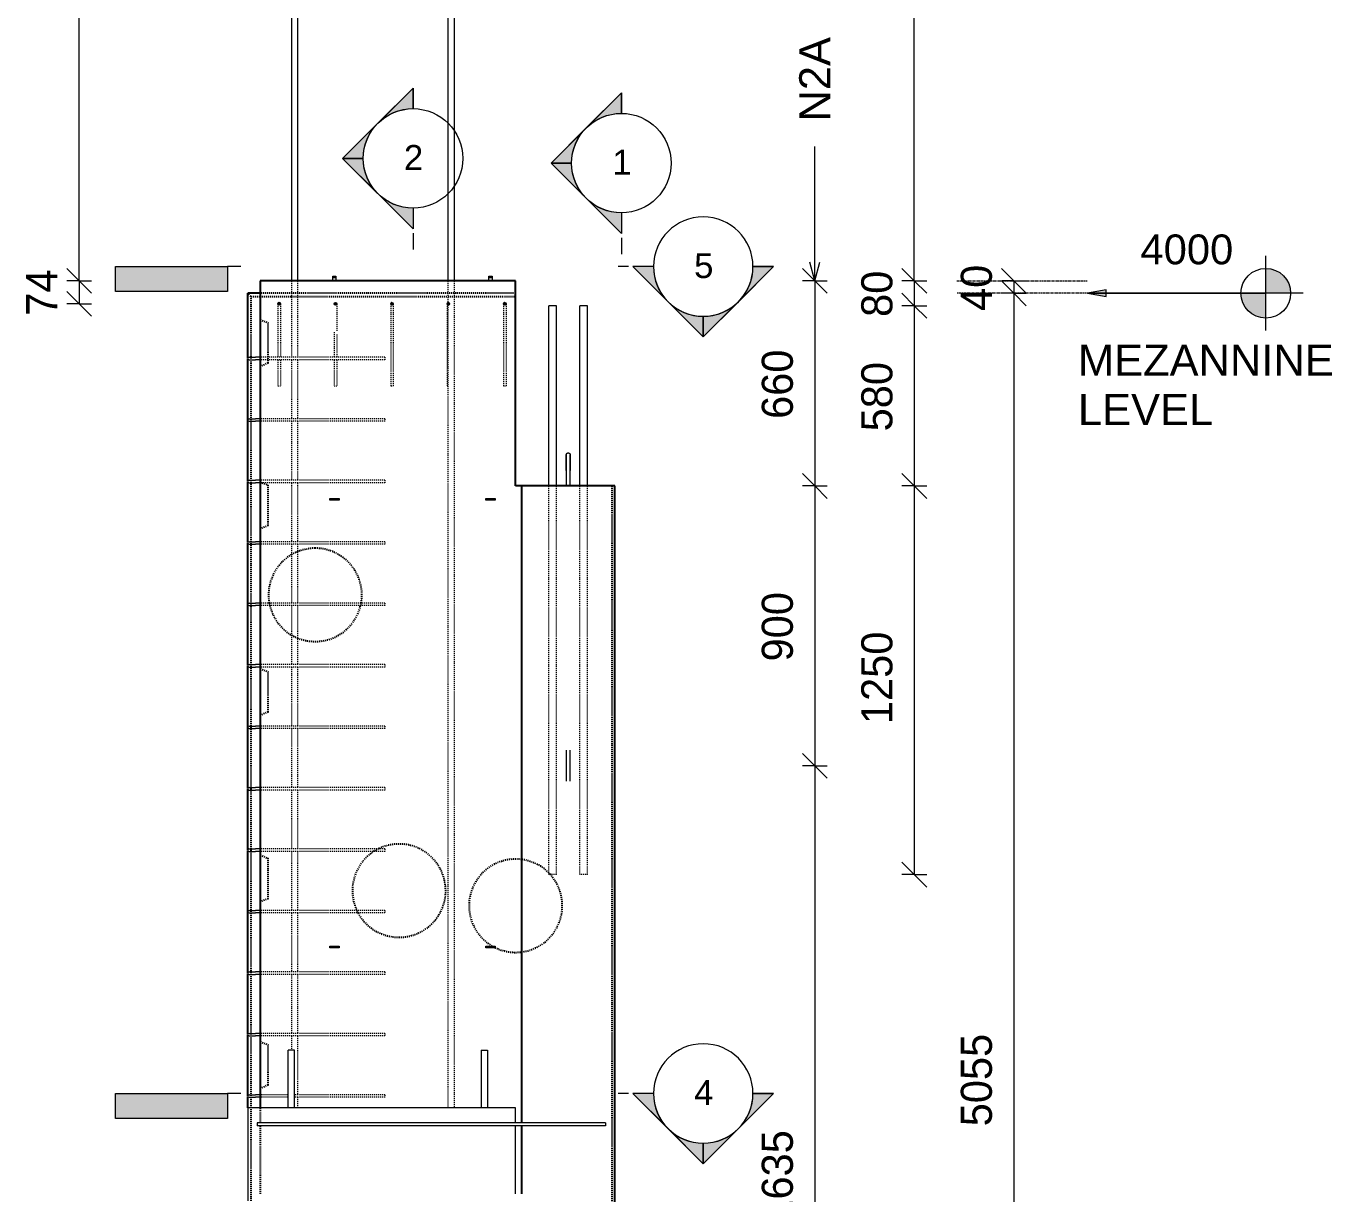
# Model space of a CAD drawing. Header units: millimetres. Extents: x -17195 to -5258, y -2447 to 8056.
# Drawn here: x -13607 to -9408, y 763 to 4519 of the extents above; entities that cross this region are included whole.
import ezdxf

# ---------------------------------------------------------------- set-up
doc = ezdxf.new("R2010")
doc.units = ezdxf.units.MM
doc.linetypes.add('Dash', pattern=[6.36, 3.18, -3.18])
doc.linetypes.add('Overhead', pattern=[3.97, 2.38, -1.59])
for name, color, linetype, lineweight in [('A-ANNO-DIMS', 211, 'Continuous', 9), ('A-ANNO-DIMS-40', 211, 'Continuous', 9), ('A-DETL-MBND', 5, 'Continuous', 18), ('A-FLOR-OVHD', 1, 'Overhead', 18), ('A-GENM', 13, 'Continuous', 18), ('A-WALL', 113, 'Continuous', 25), ('A-WALL-HDLN', 110, 'Dash', 25), ('G-ANNO-DIMS', 111, 'Continuous', 9), ('G-ANNO-SYMB', 111, 'Continuous', 9), ('G-ANNO-TEXT', 231, 'Continuous', 9), ('S-BEAM', 12, 'Continuous', 18), ('S-RBAR', 171, 'Continuous', 18)]:
    doc.layers.add(name, color=color, linetype=linetype, lineweight=lineweight)
doc.styles.add('Arial', font='arial.ttf', dxfattribs={"height": 80})
doc.styles.add('Arial_1', font='arial.ttf', dxfattribs={"height": 100})
doc.styles.add('Arial_2', font='arial.ttf', dxfattribs={"height": 96})
doc.styles.add('Nirmala UI Semilight', font='NirmalaS.ttf', dxfattribs={"height": 100})
doc.dimstyles.new('Arrow_Filled_-_2_5_NI_UI', dxfattribs={"dimscale": 304.8, "dimtxt": 104.736395, "dimasz": 0.262467, "dimexe": 0.131234, "dimexo": 0.0625, "dimgap": 0.131234, "dimtad": 1, "dimdec": 4, "dimzin": 0, "dimdsep": 46, "dimtxsty": 'Nirmala UI Semilight', "dimblk1": 'OBLIQUE', "dimblk2": 'OBLIQUE', "dimsah": 1, "dimcen": 0.09, "dimazin": 0, "dimtfac": 1, "dimtdec": 4, "dimtix": 1, "dimtmove": 0, "dimatfit": 3, "dimfxl": 0.131234, "dimfxlon": 1, "dimtvp": 1, "dimtolj": 1, "dimtzin": 0, "dimarcsym": 2})

# ---------------------------------------------------------------- blocks, each defined once
blk = doc.blocks.new('RR spread anchor face based - RR-SA-3_0-200-1726827-Elevation Front')
at = {"layer": 'A-GENM'}
for p, q in [((-12620.8, 3710), (-12620.8, 3715)), ((-12620.8, 3715), (-12610.8, 3715)), ((-12620.8, 3700), (-12620.8, 3710)), ((-12610.8, 3710), (-12620.8, 3710)), ((-12610.8, 3715), (-12610.8, 3710)), ((-12610.8, 3710), (-12610.8, 3700))]:
    blk.add_line(p, q, dxfattribs=at)
blk = doc.blocks.new('RR spread anchor face based - RR-SA-0_7-110-1726815-Elevation Front')
at = {"layer": 'A-GENM'}
for p, q in [((-12630.8, 2999.5), (-12628.3, 2999.5)), ((-12630.8, 2994.5), (-12630.8, 2999.5)), ((-12628.3, 2994.5), (-12630.8, 2994.5)), ((-12628.3, 2999.5), (-12603.3, 2999.5)), ((-12628.3, 2999.5), (-12628.3, 2994.5)), ((-12603.3, 2994.5), (-12628.3, 2994.5)), ((-12603.3, 2999.5), (-12600.8, 2999.5)), ((-12603.3, 2999.5), (-12603.3, 2994.5)), ((-12600.8, 2994.5), (-12603.3, 2994.5)), ((-12600.8, 2999.5), (-12600.8, 2994.5))]:
    blk.add_line(p, q, dxfattribs=at)
blk = doc.blocks.new('RR spread anchor face based - RR-SA-0_7-110-2888042-Elevation Front')
at = {"layer": 'A-GENM'}
for p, q in [((-12630.8, -862.5), (-12628.3, -862.5)), ((-12630.8, -867.5), (-12630.8, -862.5)), ((-12628.3, -867.5), (-12630.8, -867.5)), ((-12628.3, -862.5), (-12603.3, -862.5)), ((-12628.3, -862.5), (-12628.3, -867.5)), ((-12603.3, -867.5), (-12628.3, -867.5)), ((-12603.3, -862.5), (-12600.8, -862.5)), ((-12603.3, -862.5), (-12603.3, -867.5)), ((-12600.8, -867.5), (-12603.3, -867.5)), ((-12600.8, -862.5), (-12600.8, -867.5))]:
    blk.add_line(p, q, dxfattribs=at)
blk = doc.blocks.new('12_7Ø_ Lifting Insert_COLUMN - 12_9Ø Lifting insert-1653057-Elevation Front')
at = {"layer": 'A-GENM', "flags": 128}
for points in [[(-11870.2, 2190), (-11870.2, 2190), (-11870.2, 2189.8), (-11870.2, 2189.6), (-11870.2, 2189.4), (-11870.2, 2189), (-11870.2, 2188.6), (-11870.2, 2188.1), (-11870.2, 2187.5), (-11870.2, 2186.8), (-11870.2, 2186.1), (-11870.2, 2185.2), (-11870.2, 2184.3), (-11870.2, 2183.4), (-11870.2, 2182.4), (-11870.2, 2181.3), (-11870.2, 2180.1), (-11870.2, 2178.9), (-11870.2, 2177.6), (-11870.2, 2176.2), (-11870.2, 2174.8), (-11870.2, 2173.4), (-11870.2, 2171.9), (-11870.2, 2170.3), (-11870.2, 2168.7), (-11870.2, 2167), (-11870.2, 2165.3), (-11870.2, 2163.6), (-11870.2, 2161.8), (-11870.2, 2160), (-11870.2, 2158.1), (-11870.2, 2156.2), (-11870.2, 2154.3), (-11870.2, 2152.4), (-11870.2, 2150.5), (-11870.2, 2148.5), (-11870.2, 2146.5), (-11870.2, 2144.5), (-11870.2, 2142.5), (-11870.2, 2140.5), (-11870.2, 2138.5), (-11870.2, 2136.5), (-11870.2, 2134.6), (-11870.2, 2132.6), (-11870.2, 2130.6), (-11870.2, 2128.6), (-11870.2, 2126.7), (-11870.2, 2124.8), (-11870.2, 2122.9), (-11870.2, 2121), (-11870.2, 2119.2), (-11870.2, 2117.4), (-11870.2, 2115.6), (-11870.2, 2113.9), (-11870.2, 2112.2), (-11870.2, 2110.6), (-11870.2, 2109), (-11870.2, 2107.4), (-11870.2, 2105.9), (-11870.2, 2104.5), (-11870.2, 2103.1), (-11870.2, 2101.8), (-11870.2, 2100.5), (-11870.2, 2099.4), (-11870.2, 2098.2), (-11870.2, 2097.2), (-11870.2, 2096.2), (-11870.2, 2095.2), (-11870.2, 2094.4), (-11870.2, 2093.6), (-11870.2, 2092.9), (-11870.2, 2092.3), (-11870.2, 2091.7), (-11870.2, 2091.2), (-11870.2, 2090.8), (-11870.2, 2090.5), (-11870.2, 2090.3), (-11870.2, 2090.1), (-11870.2, 2090), (-11870.2, 2090)], [(-11857.5, 2090), (-11857.5, 2090), (-11857.5, 2090.2), (-11857.5, 2090.4), (-11857.5, 2090.6), (-11857.5, 2091), (-11857.5, 2091.4), (-11857.5, 2091.9), (-11857.5, 2092.5), (-11857.5, 2093.2), (-11857.5, 2093.9), (-11857.5, 2094.8), (-11857.5, 2095.7), (-11857.5, 2096.6), (-11857.5, 2097.6), (-11857.5, 2098.7), (-11857.5, 2099.9), (-11857.5, 2101.1), (-11857.5, 2102.4), (-11857.5, 2103.8), (-11857.5, 2105.2), (-11857.5, 2106.6), (-11857.5, 2108.1), (-11857.5, 2109.7), (-11857.5, 2111.3), (-11857.5, 2113), (-11857.5, 2114.7), (-11857.5, 2116.4), (-11857.5, 2118.2), (-11857.5, 2120), (-11857.5, 2121.9), (-11857.5, 2123.8), (-11857.5, 2125.7), (-11857.5, 2127.6), (-11857.5, 2129.5), (-11857.5, 2131.5), (-11857.5, 2133.5), (-11857.5, 2135.5), (-11857.5, 2137.5), (-11857.5, 2139.5), (-11857.5, 2141.5), (-11857.5, 2143.5), (-11857.5, 2145.4), (-11857.5, 2147.4), (-11857.5, 2149.4), (-11857.5, 2151.4), (-11857.5, 2153.3), (-11857.5, 2155.2), (-11857.5, 2157.1), (-11857.5, 2159), (-11857.5, 2160.8), (-11857.5, 2162.6), (-11857.5, 2164.4), (-11857.5, 2166.1), (-11857.5, 2167.8), (-11857.5, 2169.4), (-11857.5, 2171), (-11857.5, 2172.6), (-11857.5, 2174.1), (-11857.5, 2175.5), (-11857.5, 2176.9), (-11857.5, 2178.2), (-11857.5, 2179.5), (-11857.5, 2180.6), (-11857.5, 2181.8), (-11857.5, 2182.8), (-11857.5, 2183.8), (-11857.5, 2184.8), (-11857.5, 2185.6), (-11857.5, 2186.4), (-11857.5, 2187.1), (-11857.5, 2187.7), (-11857.5, 2188.3), (-11857.5, 2188.8), (-11857.5, 2189.2), (-11857.5, 2189.5), (-11857.5, 2189.7), (-11857.5, 2189.9), (-11857.5, 2190), (-11857.5, 2190)]]:
    blk.add_lwpolyline(points, dxfattribs=at)
blk = doc.blocks.new('12_7Ø_ Lifting Insert_COLUMN - 12_9Ø Lifting insert-V1-Elevation Front')
at = {"layer": 'A-GENM'}
for p, q in [((-11870.2, 3090), (-11870.2, 3040)), ((-11857.5, 3040), (-11857.5, 3090))]:
    blk.add_line(p, q, dxfattribs=at)
at = {"layer": 'A-GENM', "flags": 128}
for points in [[(-11870.2, 3140), (-11870.1, 3140.3), (-11870.1, 3140.5), (-11870.1, 3140.8), (-11870.1, 3141), (-11870, 3141.3), (-11870, 3141.5), (-11869.9, 3141.8), (-11869.8, 3142), (-11869.7, 3142.2), (-11869.7, 3142.5), (-11869.5, 3142.7), (-11869.4, 3142.9), (-11869.3, 3143.2), (-11869.2, 3143.4), (-11869, 3143.6), (-11868.9, 3143.8), (-11868.7, 3144), (-11868.6, 3144.2), (-11868.4, 3144.4), (-11868.2, 3144.6), (-11868, 3144.7), (-11867.8, 3144.9), (-11867.7, 3145.1), (-11867.4, 3145.2), (-11867.2, 3145.3), (-11867, 3145.5), (-11866.8, 3145.6), (-11866.6, 3145.7), (-11866.3, 3145.8), (-11866.1, 3145.9), (-11865.9, 3146), (-11865.6, 3146.1), (-11865.4, 3146.2), (-11865.1, 3146.2), (-11864.9, 3146.3), (-11864.6, 3146.3), (-11864.4, 3146.3), (-11864.1, 3146.3), (-11863.9, 3146.3), (-11863.6, 3146.3), (-11863.4, 3146.3), (-11863.1, 3146.3), (-11862.9, 3146.3), (-11862.6, 3146.2), (-11862.4, 3146.2), (-11862.1, 3146.1), (-11861.9, 3146), (-11861.6, 3146), (-11861.4, 3145.9), (-11861.2, 3145.8), (-11860.9, 3145.7), (-11860.7, 3145.5), (-11860.5, 3145.4), (-11860.3, 3145.3), (-11860.1, 3145.1), (-11859.9, 3145), (-11859.7, 3144.8), (-11859.5, 3144.6), (-11859.3, 3144.5), (-11859.1, 3144.3), (-11859, 3144.1), (-11858.8, 3143.9), (-11858.6, 3143.7), (-11858.5, 3143.5), (-11858.4, 3143.3), (-11858.2, 3143.1), (-11858.1, 3142.8), (-11858, 3142.6), (-11857.9, 3142.4), (-11857.8, 3142.1), (-11857.7, 3141.9), (-11857.7, 3141.6), (-11857.6, 3141.4), (-11857.6, 3141.1), (-11857.5, 3140.9), (-11857.5, 3140.6), (-11857.5, 3140.4), (-11857.5, 3140.1), (-11857.5, 3140)], [(-11870.2, 3090), (-11870.2, 3092), (-11870.2, 3094), (-11870.2, 3096), (-11870.2, 3098), (-11870.2, 3099.9), (-11870.2, 3101.9), (-11870.2, 3103.8), (-11870.2, 3105.7), (-11870.2, 3107.6), (-11870.2, 3109.5), (-11870.2, 3111.3), (-11870.2, 3113.1), (-11870.2, 3114.8), (-11870.2, 3116.6), (-11870.2, 3118.2), (-11870.2, 3119.9), (-11870.2, 3121.4), (-11870.2, 3123), (-11870.2, 3124.4), (-11870.2, 3125.9), (-11870.2, 3127.2), (-11870.2, 3128.5), (-11870.2, 3129.8), (-11870.2, 3131), (-11870.2, 3132.1), (-11870.2, 3133.1), (-11870.2, 3134.1), (-11870.2, 3135), (-11870.2, 3135.8), (-11870.2, 3136.6), (-11870.2, 3137.3), (-11870.2, 3137.9), (-11870.2, 3138.4), (-11870.2, 3138.9), (-11870.2, 3139.3), (-11870.2, 3139.6), (-11870.2, 3139.8), (-11870.2, 3139.9), (-11870.2, 3140), (-11870.2, 3140)], [(-11870.2, 3140), (-11870.2, 3140), (-11870.2, 3139.8), (-11870.2, 3139.6), (-11870.2, 3139.4), (-11870.2, 3139), (-11870.2, 3138.6), (-11870.2, 3138.1), (-11870.2, 3137.5), (-11870.2, 3136.8), (-11870.2, 3136.1), (-11870.2, 3135.2), (-11870.2, 3134.3), (-11870.2, 3133.4), (-11870.2, 3132.4), (-11870.2, 3131.3), (-11870.2, 3130.1), (-11870.2, 3128.9), (-11870.2, 3127.6), (-11870.2, 3126.2), (-11870.2, 3124.8), (-11870.2, 3123.4), (-11870.2, 3121.9), (-11870.2, 3120.3), (-11870.2, 3118.7), (-11870.2, 3117), (-11870.2, 3115.3), (-11870.2, 3113.6), (-11870.2, 3111.8), (-11870.2, 3110), (-11870.2, 3108.1), (-11870.2, 3106.2), (-11870.2, 3104.3), (-11870.2, 3102.4), (-11870.2, 3100.5), (-11870.2, 3098.5), (-11870.2, 3096.5), (-11870.2, 3094.5), (-11870.2, 3092.5), (-11870.2, 3090.5), (-11870.2, 3090)], [(-11857.5, 3090), (-11857.5, 3092), (-11857.5, 3094), (-11857.5, 3096), (-11857.5, 3098), (-11857.5, 3099.9), (-11857.5, 3101.9), (-11857.5, 3103.8), (-11857.5, 3105.7), (-11857.5, 3107.6), (-11857.5, 3109.5), (-11857.5, 3111.3), (-11857.5, 3113.1), (-11857.5, 3114.8), (-11857.5, 3116.6), (-11857.5, 3118.2), (-11857.5, 3119.9), (-11857.5, 3121.4), (-11857.5, 3123), (-11857.5, 3124.4), (-11857.5, 3125.9), (-11857.5, 3127.2), (-11857.5, 3128.5), (-11857.5, 3129.8), (-11857.5, 3131), (-11857.5, 3132.1), (-11857.5, 3133.1), (-11857.5, 3134.1), (-11857.5, 3135), (-11857.5, 3135.8), (-11857.5, 3136.6), (-11857.5, 3137.3), (-11857.5, 3137.9), (-11857.5, 3138.4), (-11857.5, 3138.9), (-11857.5, 3139.3), (-11857.5, 3139.6), (-11857.5, 3139.8), (-11857.5, 3139.9), (-11857.5, 3140), (-11857.5, 3140)], [(-11857.5, 3140), (-11857.5, 3140), (-11857.5, 3139.8), (-11857.5, 3139.6), (-11857.5, 3139.4), (-11857.5, 3139), (-11857.5, 3138.6), (-11857.5, 3138.1), (-11857.5, 3137.5), (-11857.5, 3136.8), (-11857.5, 3136.1), (-11857.5, 3135.2), (-11857.5, 3134.3), (-11857.5, 3133.4), (-11857.5, 3132.4), (-11857.5, 3131.3), (-11857.5, 3130.1), (-11857.5, 3128.9), (-11857.5, 3127.6), (-11857.5, 3126.2), (-11857.5, 3124.8), (-11857.5, 3123.4), (-11857.5, 3121.9), (-11857.5, 3120.3), (-11857.5, 3118.7), (-11857.5, 3117), (-11857.5, 3115.3), (-11857.5, 3113.6), (-11857.5, 3111.8), (-11857.5, 3110), (-11857.5, 3108.1), (-11857.5, 3106.2), (-11857.5, 3104.3), (-11857.5, 3102.4), (-11857.5, 3100.5), (-11857.5, 3098.5), (-11857.5, 3096.5), (-11857.5, 3094.5), (-11857.5, 3092.5), (-11857.5, 3090.5), (-11857.5, 3090)]]:
    blk.add_lwpolyline(points, dxfattribs=at)
blk = doc.blocks.new('DIMBLOCK12-Elevation Front')
at = {"layer": 'A-ANNO-DIMS-40'}
for p, q in [((-11070.9, 3700), (-11110.9, 3740)), ((-11070.9, 3700), (-11110.9, 3700)), ((-11070.9, 3700), (-11070.9, 3040)), ((-11070.9, 3700), (-11030.9, 3660)), ((-11070.9, 3700), (-11030.9, 3700)), ((-11070.9, 3040), (-11110.9, 3080)), ((-11070.9, 3040), (-11110.9, 3040)), ((-11070.9, 3040), (-11030.9, 3000)), ((-11070.9, 3040), (-11030.9, 3040))]:
    blk.add_line(p, q, dxfattribs=at)
at = {"layer": 'A-ANNO-DIMS-40', "color": 0, "insert": (-11241.4, 3255.7), "char_height": 100, "width": 274.219, "attachment_point": 1, "rotation": 90, "line_spacing_factor": 1.142579, "style": 'Nirmala UI Semilight'}
blk.add_mtext('660', dxfattribs=at)
blk = doc.blocks.new('_Oblique')
at = {"color": 0, "linetype": 'ByBlock', "lineweight": -2}
blk.add_line((-0.5, -0.5), (0.5, 0.5), dxfattribs=at)
blk = doc.blocks.new('DIMBLOCK13-Elevation Front')
at = {"layer": 'A-ANNO-DIMS-40'}
for p, q in [((-11070.9, 3040), (-11110.9, 3080)), ((-11070.9, 3040), (-11110.9, 3040)), ((-11070.9, 3040), (-11070.9, 2140)), ((-11070.9, 3040), (-11030.9, 3000)), ((-11070.9, 3040), (-11030.9, 3040)), ((-11070.9, 2140), (-11110.9, 2180)), ((-11070.9, 2140), (-11110.9, 2140)), ((-11070.9, 2140), (-11030.9, 2100)), ((-11070.9, 2140), (-11030.9, 2140))]:
    blk.add_line(p, q, dxfattribs=at)
at = {"layer": 'A-ANNO-DIMS-40', "color": 0, "insert": (-11241.4, 2475.7), "char_height": 100, "width": 274.219, "attachment_point": 1, "rotation": 90, "line_spacing_factor": 1.142579, "style": 'Nirmala UI Semilight'}
blk.add_mtext('900', dxfattribs=at)
blk = doc.blocks.new('DIMBLOCK14-Elevation Front')
at = {"layer": 'A-ANNO-DIMS-40'}
for p, q in [((-11070.9, 2140), (-11110.9, 2180)), ((-11070.9, 2140), (-11110.9, 2140)), ((-11070.9, 2140), (-11070.9, -495)), ((-11070.9, 2140), (-11030.9, 2100)), ((-11070.9, 2140), (-11030.9, 2140)), ((-11070.9, -495), (-11110.9, -455)), ((-11070.9, -495), (-11110.9, -495)), ((-11070.9, -495), (-11030.9, -535)), ((-11070.9, -495), (-11030.9, -495))]:
    blk.add_line(p, q, dxfattribs=at)
at = {"layer": 'A-ANNO-DIMS-40', "color": 0, "insert": (-11241.4, 670.2), "char_height": 100, "width": 365.625, "attachment_point": 1, "rotation": 90, "line_spacing_factor": 1.142579, "style": 'Nirmala UI Semilight'}
blk.add_mtext('2635', dxfattribs=at)
blk = doc.blocks.new('DIMBLOCK57-Elevation Front')
at = {"layer": 'A-ANNO-DIMS-40'}
for p, q in [((-13436.5, 3700), (-13476.5, 3740)), ((-13436.5, 3700), (-13476.5, 3700)), ((-13436.5, 3700), (-13436.5, 3626)), ((-13436.5, 3700), (-13396.5, 3660)), ((-13436.5, 3700), (-13396.5, 3700)), ((-13436.5, 3626), (-13476.5, 3666)), ((-13436.5, 3626), (-13476.5, 3626)), ((-13436.5, 3626), (-13396.5, 3586)), ((-13436.5, 3626), (-13396.5, 3626))]:
    blk.add_line(p, q, dxfattribs=at)
at = {"layer": 'A-ANNO-DIMS-40', "color": 0, "insert": (-13606.9, 3587.8), "char_height": 100, "width": 180.527, "attachment_point": 1, "rotation": 90, "line_spacing_factor": 1.142579, "style": 'Nirmala UI Semilight'}
blk.add_mtext('74', dxfattribs=at)
blk = doc.blocks.new('DIMBLOCK70-Elevation Front')
at = {"layer": 'A-ANNO-DIMS-40'}
for p, q in [((-10750.9, 3700), (-10790.9, 3740)), ((-10750.9, 3700), (-10790.9, 3700)), ((-10750.9, 3700), (-10750.9, 3620)), ((-10750.9, 3700), (-10710.9, 3660)), ((-10750.9, 3700), (-10710.9, 3700)), ((-10750.9, 3620), (-10790.9, 3660)), ((-10750.9, 3620), (-10790.9, 3620)), ((-10750.9, 3620), (-10710.9, 3580)), ((-10750.9, 3620), (-10710.9, 3620))]:
    blk.add_line(p, q, dxfattribs=at)
at = {"layer": 'A-ANNO-DIMS-40', "color": 0, "insert": (-10921.4, 3583.8), "char_height": 100, "width": 182.813, "attachment_point": 1, "rotation": 90, "line_spacing_factor": 1.142579, "style": 'Nirmala UI Semilight'}
blk.add_mtext('80', dxfattribs=at)
blk = doc.blocks.new('DIMBLOCK71-Elevation Front')
at = {"layer": 'A-ANNO-DIMS-40'}
for p, q in [((-10750.9, 3620), (-10790.9, 3660)), ((-10750.9, 3620), (-10790.9, 3620)), ((-10750.9, 3620), (-10750.9, 3040)), ((-10750.9, 3620), (-10710.9, 3580)), ((-10750.9, 3620), (-10710.9, 3620)), ((-10750.9, 3040), (-10790.9, 3080)), ((-10750.9, 3040), (-10790.9, 3040)), ((-10750.9, 3040), (-10710.9, 3000)), ((-10750.9, 3040), (-10710.9, 3040))]:
    blk.add_line(p, q, dxfattribs=at)
at = {"layer": 'A-ANNO-DIMS-40', "color": 0, "insert": (-10921.4, 3215.7), "char_height": 100, "width": 274.219, "attachment_point": 1, "rotation": 90, "line_spacing_factor": 1.142579, "style": 'Nirmala UI Semilight'}
blk.add_mtext('580', dxfattribs=at)
blk = doc.blocks.new('DIMBLOCK72-Elevation Front')
at = {"layer": 'A-ANNO-DIMS-40'}
for p, q in [((-10750.9, 3040), (-10790.9, 3080)), ((-10750.9, 3040), (-10790.9, 3040)), ((-10750.9, 3040), (-10750.9, 1790)), ((-10750.9, 3040), (-10710.9, 3000)), ((-10750.9, 3040), (-10710.9, 3040)), ((-10750.9, 1790), (-10790.9, 1830)), ((-10750.9, 1790), (-10790.9, 1790)), ((-10750.9, 1790), (-10710.9, 1750)), ((-10750.9, 1790), (-10710.9, 1790))]:
    blk.add_line(p, q, dxfattribs=at)
at = {"layer": 'A-ANNO-DIMS-40', "color": 0, "insert": (-10921.4, 2274.1), "char_height": 100, "width": 338.203, "attachment_point": 1, "rotation": 90, "line_spacing_factor": 1.142579, "style": 'Nirmala UI Semilight'}
blk.add_mtext('1250', dxfattribs=at)
blk = doc.blocks.new('DIMBLOCK73-Elevation Front')
at = {"layer": 'A-ANNO-DIMS-40'}
for p, q in [((-10430.9, 3700), (-10470.9, 3740)), ((-10430.9, 3660), (-10470.9, 3700)), ((-10430.9, 3700), (-10470.9, 3700)), ((-10430.9, 3700), (-10430.9, 3660)), ((-10430.9, 3700), (-10390.9, 3660)), ((-10430.9, 3700), (-10390.9, 3700)), ((-10430.9, 3660), (-10470.9, 3660)), ((-10430.9, 3660), (-10390.9, 3620)), ((-10430.9, 3660), (-10390.9, 3660))]:
    blk.add_line(p, q, dxfattribs=at)
at = {"layer": 'A-ANNO-DIMS-40', "color": 0, "insert": (-10601.4, 3602.9), "char_height": 100, "width": 185.098, "attachment_point": 1, "rotation": 90, "line_spacing_factor": 1.142579, "style": 'Nirmala UI Semilight'}
blk.add_mtext('40', dxfattribs=at)
blk = doc.blocks.new('DIMBLOCK74-Elevation Front')
at = {"layer": 'A-ANNO-DIMS-40'}
for p, q in [((-10430.9, 3660), (-10470.9, 3700)), ((-10430.9, 3660), (-10470.9, 3660)), ((-10430.9, 3660), (-10430.9, -1395)), ((-10430.9, 3660), (-10390.9, 3620)), ((-10430.9, 3660), (-10390.9, 3660)), ((-10430.9, -1395), (-10470.9, -1355)), ((-10430.9, -1395), (-10470.9, -1395)), ((-10430.9, -1395), (-10390.9, -1435)), ((-10430.9, -1395), (-10390.9, -1395))]:
    blk.add_line(p, q, dxfattribs=at)
at = {"layer": 'A-ANNO-DIMS-40', "color": 0, "insert": (-10601.4, 980.2), "char_height": 100, "width": 365.625, "attachment_point": 1, "rotation": 90, "line_spacing_factor": 1.142579, "style": 'Nirmala UI Semilight'}
blk.add_mtext('5055', dxfattribs=at)
blk = doc.blocks.new('Spot Elevations - M_Spot Elevation - Target Filled-10609-Elevation Front')
at = {"layer": 'G-ANNO-DIMS'}
h = blk.add_hatch(color=256, dxfattribs=at)
edge = h.paths.add_edge_path()
edge.add_line((-9620.8, 3660), (-9540.8, 3660))
edge.add_arc((-9620.8, 3660), 80, 0, 90)
edge.add_line((-9620.8, 3740), (-9620.8, 3660))
h = blk.add_hatch(color=256, dxfattribs=at)
edge = h.paths.add_edge_path()
edge.add_line((-9620.8, 3660), (-9700.8, 3660))
edge.add_arc((-9620.8, 3660), 80, 180, 270)
edge.add_line((-9620.8, 3580), (-9620.8, 3660))
for p, q in [((-9620.8, 3540), (-9620.8, 3780)), ((-9500.8, 3660), (-10180.8, 3660))]:
    blk.add_line(p, q, dxfattribs=at)
blk.add_circle((-9620.8, 3660), 80, dxfattribs=at)
blk = doc.blocks.new('Detail View - M_Section Head - Filled SHOP DWG-1002450-Elevation Front')
at = {"layer": 'G-ANNO-SYMB'}
h = blk.add_hatch(color=256, dxfattribs=at)
edge = h.paths.add_edge_path()
edge.add_line((-11655.9, -674.2), (-11589.7, -674.2))
edge.add_arc((-11429.7, -674.2), 160, 180, 225)
edge.add_line((-11542.8, -787.3), (-11655.9, -674.2))
h = blk.add_hatch(color=256, dxfattribs=at)
edge = h.paths.add_edge_path()
edge.add_line((-11203.4, -674.2), (-11316.5, -787.3))
edge.add_arc((-11429.7, -674.2), 160, 315, 360)
edge.add_line((-11269.7, -674.2), (-11203.4, -674.2))
h = blk.add_hatch(color=256, dxfattribs=at)
edge = h.paths.add_edge_path()
edge.add_line((-11429.7, -900.5), (-11542.8, -787.3))
edge.add_arc((-11429.7, -674.2), 160, 225, 270)
edge.add_line((-11429.7, -834.2), (-11429.7, -900.5))
h = blk.add_hatch(color=256, dxfattribs=at)
edge = h.paths.add_edge_path()
edge.add_line((-11429.7, -900.5), (-11429.7, -834.2))
edge.add_arc((-11429.7, -674.2), 160, 270, 315)
edge.add_line((-11316.5, -787.3), (-11429.7, -900.5))
for p, q in [((-11429.7, -900.5), (-11655.9, -674.2)), ((-11589.7, -674.2), (-11655.9, -674.2)), ((-11655.9, -674.2), (-11542.8, -787.3)), ((-11589.7, -674.2), (-11655.9, -674.2)), ((-11429.7, -900.5), (-11203.4, -674.2)), ((-11316.5, -787.3), (-11203.4, -674.2)), ((-11269.7, -674.2), (-11203.4, -674.2)), ((-11203.4, -674.2), (-11269.7, -674.2)), ((-11542.8, -787.3), (-11429.7, -900.5)), ((-11429.7, -900.5), (-11316.5, -787.3)), ((-11429.7, -834.2), (-11429.7, -900.5)), ((-11429.7, -900.5), (-11429.7, -834.2))]:
    blk.add_line(p, q, dxfattribs=at)
for start, end in [(360, 180), (180, 360), (180, 225), (315, 0), (225, 270), (270, 315)]:
    blk.add_arc((-11429.7, -674.2), 160, start, end, dxfattribs=at)
blk = doc.blocks.new('Detail View - M_Section Tail - Filled Horizontal-14034-Elevation Front')
at = {"layer": 'G-ANNO-SYMB'}
blk.add_hatch(color=256, dxfattribs=at).paths.add_polyline_path([(-12959.8, -754.2), (-12959.8, -674.2), (-13319.8, -674.2), (-13319.8, -754.2)])
for p, q in [((-13319.8, -754.2), (-13319.8, -674.2)), ((-13319.8, -674.2), (-12959.8, -674.2)), ((-12959.8, -674.2), (-12959.8, -754.2)), ((-12959.8, -754.2), (-13319.8, -754.2))]:
    blk.add_line(p, q, dxfattribs=at)

msp = doc.modelspace()

# ---------------------------------------------------------------- hatches: boundary and pattern name
at = {"layer": 'G-ANNO-DIMS'}
msp.add_hatch(color=256, dxfattribs=at).paths.add_polyline_path([(-10193.80383, 3660), (-10133.80383, 3649.42038), (-10133.80383, 3670.57962)])
at = {"layer": 'S-RBAR'}
h = msp.add_hatch(color=256, dxfattribs=at)
edge = h.paths.add_edge_path()
edge.add_arc((-12793.38044, 3626), 4, 0, 360)
for points in [[(-12793.38044, 3622), (-12789.38044, 3626), (-12793.38044, 3630), (-12797.38044, 3626)], [(-12611.98629, 3622), (-12607.98629, 3626), (-12611.98629, 3630), (-12615.98629, 3626)], [(-12430.59213, 3622), (-12426.59213, 3626), (-12430.59213, 3630), (-12434.59213, 3626)], [(-12249.19798, 3622), (-12245.19798, 3626), (-12249.19798, 3630), (-12253.19798, 3626)], [(-12067.80383, 3622), (-12063.80383, 3626), (-12067.80383, 3630), (-12071.80383, 3626)]]:
    msp.add_hatch(color=256, dxfattribs=at).paths.add_polyline_path(points)
h = msp.add_hatch(color=256, dxfattribs=at)
edge = h.paths.add_edge_path()
edge.add_arc((-12611.98629, 3626), 4, 0, 360)
h = msp.add_hatch(color=256, dxfattribs=at)
edge = h.paths.add_edge_path()
edge.add_arc((-12430.59213, 3626), 4, 0, 360)
h = msp.add_hatch(color=256, dxfattribs=at)
edge = h.paths.add_edge_path()
edge.add_arc((-12249.19798, 3626), 4, 0, 360)
h = msp.add_hatch(color=256, dxfattribs=at)
edge = h.paths.add_edge_path()
edge.add_arc((-12067.80383, 3626), 4, 0, 360)

# ---------------------------------------------------------------- linework, layer by layer
at = {"layer": 'A-DETL-MBND'}
for p, q in [((-10750.89232, 3700), (-10750.89232, 5240)), ((-13436.46081, 3700), (-13436.46081, 4923.79879))]:
    msp.add_line(p, q, dxfattribs=at)
at = {"layer": 'A-FLOR-OVHD'}
for p, q in [((-10613.80383, 3700), (-10193.80383, 3700)), ((-10193.80383, 3660), (-10613.80383, 3660))]:
    msp.add_line(p, q, dxfattribs=at)
at = {"layer": 'A-WALL'}
for p, q in [((-12033.80383, 3700), (-12853.80383, 3700)), ((-12853.80383, 3700), (-12853.80383, 1040)), ((-12033.80383, 3040), (-12033.80383, 3700)), ((-12893.80383, 3450.8735), (-12893.80383, 3660)), ((-12853.80383, 3660), (-12893.80383, 3660)), ((-12893.80383, 3253.16517), (-12893.80383, 3449.1265)), ((-12893.80383, 3055.45684), (-12893.80383, 3251.41816)), ((-12893.80383, 2857.7485), (-12893.80383, 3053.70983)), ((-11713.80383, 3040), (-12033.80383, 3040)), ((-12013.80383, 3040), (-12013.80383, 991.53379)), ((-11713.80383, -1395), (-11713.80383, 3040)), ((-12893.80383, 2660.04017), (-12893.80383, 2856.0015)), ((-12893.80383, 2462.33184), (-12893.80383, 2658.29316)), ((-12893.80383, 2264.6235), (-12893.80383, 2460.58483)), ((-12893.80383, 2066.91517), (-12893.80383, 2262.8765)), ((-12893.80383, 1869.20684), (-12893.80383, 2065.16816)), ((-12893.80383, 1671.4985), (-12893.80383, 1867.45983)), ((-12893.80383, 1473.79017), (-12893.80383, 1669.7515)), ((-12893.80383, 1276.08184), (-12893.80383, 1472.04316)), ((-12893.80383, 1078.3735), (-12893.80383, 1274.33483)), ((-12893.80383, 1040), (-12893.80383, 1076.6265)), ((-12013.80383, 981.53379), (-12013.80383, 762.79376))]:
    msp.add_line(p, q, dxfattribs=at)
at = {"layer": 'A-WALL-HDLN'}
for p, q in [((-12883.80125, 3650), (-12893.77404, 3659.97279)), ((-12033.80383, 3660), (-12853.80383, 3660)), ((-12883.80125, 1040.04961), (-12883.80125, 3650)), ((-12883.80125, 3650), (-12853.85344, 3650)), ((-12853.75422, 3650), (-12753.85344, 3650)), ((-12753.75422, 3650), (-12733.85344, 3650)), ((-12733.75422, 3650), (-12250.41594, 3650)), ((-12250.31672, 3650), (-12230.41594, 3650)), ((-12230.31672, 3650), (-12033.80383, 3650)), ((-12853.75422, 3574.98016), (-12828.80383, 3565)), ((-12828.80383, 3435), (-12828.80383, 3565)), ((-12893.80383, 3449.88664), (-12893.80383, 3450.11336)), ((-12828.80383, 3435), (-12853.75422, 3425.01984)), ((-12893.80383, 3252.17831), (-12893.80383, 3252.40503)), ((-12893.80383, 3054.46997), (-12893.80383, 3054.69669)), ((-12853.75422, 3052.48016), (-12828.80383, 3042.5)), ((-12828.80383, 2912.5), (-12828.80383, 3042.5)), ((-11723.76681, 3040), (-11723.76681, -214.95039)), ((-12828.80383, 2912.5), (-12853.75422, 2902.51984)), ((-12893.80383, 2856.76164), (-12893.80383, 2856.98836)), ((-12893.80383, 2659.05331), (-12893.80383, 2659.28003)), ((-12893.80383, 2461.34497), (-12893.80383, 2461.57169)), ((-12853.75422, 2452.48016), (-12828.80383, 2442.5)), ((-12828.80383, 2312.5), (-12828.80383, 2442.5)), ((-12828.80383, 2312.5), (-12853.75422, 2302.51984)), ((-12893.80383, 2263.63664), (-12893.80383, 2263.86336)), ((-12893.80383, 2065.92831), (-12893.80383, 2066.15503)), ((-12893.80383, 1868.21997), (-12893.80383, 1868.44669)), ((-12853.75422, 1852.48016), (-12828.80383, 1842.5)), ((-12828.80383, 1712.5), (-12828.80383, 1842.5)), ((-12828.80383, 1712.5), (-12853.75422, 1702.51984)), ((-12893.80383, 1670.51164), (-12893.80383, 1670.73836)), ((-12893.80383, 1472.80331), (-12893.80383, 1473.03003)), ((-12893.80383, 1275.09497), (-12893.80383, 1275.32169)), ((-12853.80383, 1252.5), (-12828.80383, 1242.5)), ((-12828.80383, 1112.5), (-12828.80383, 1242.5)), ((-12828.80383, 1112.5), (-12853.80383, 1102.5)), ((-12893.80383, 1077.38664), (-12893.80383, 1077.61336)), ((-12883.80125, 740.04961), (-12883.80125, 1039.95039)), ((-12853.80383, 1040), (-12853.80383, 991.53379)), ((-12853.80383, 981.53379), (-12853.80383, 762.79376))]:
    msp.add_line(p, q, dxfattribs=at)
for centre, start, end in [((-12677.39177, 2689.77319), 120.70575541, 190.26080221), ((-12677.39177, 2689.77319), 112.31351717, 120.65784836), ((-12677.39177, 2689.77319), 90, 112.27237845), ((-12677.39177, 2689.77319), 349.73919779, 90), ((-12677.39177, 2689.77319), 190.29913739, 193.35176485), ((-12677.39177, 2689.77319), 193.39010003, 239.29424459), ((-12677.39177, 2689.77319), 270, 346.60989997), ((-12677.39177, 2689.77319), 346.64823515, 349.70086261), ((-12677.39177, 2689.77319), 239.34215164, 247.68648283), ((-12677.39177, 2689.77319), 247.72762155, 270), ((-12407.73671, 1738.29599), 122.4642017, 205.28212309), ((-12407.73671, 1738.29599), 115.91200468, 122.40176802), ((-12407.73671, 1738.29599), 90, 115.81268703), ((-12407.73671, 1738.29599), 270, 90), ((-12032.73671, 1689.77319), 90, 240.32008513), ((-12032.73671, 1689.77319), 82.70406373, 90), ((-12032.73671, 1689.77319), 44.80036612, 82.66572855), ((-12032.73671, 1689.77319), 277.33427145, 42.15662961), ((-12032.73671, 1689.77319), 42.20453666, 44.73793244), ((-12407.73671, 1738.29599), 205.32326181, 208.59913459), ((-12407.73671, 1738.29599), 208.6402733, 270), ((-12032.73671, 1689.77319), 240.41940278, 242.64667357), ((-12032.73671, 1689.77319), 242.68781228, 243.68323966), ((-12032.73671, 1689.77319), 243.72437838, 270), ((-12032.73671, 1689.77319), 270, 277.29593627)]:
    msp.add_arc(centre, 150, start, end, dxfattribs=at)
at = {"layer": 'G-ANNO-DIMS'}
for p, q in [((-10133.80383, 3670.57962), (-10193.80383, 3660)), ((-10193.80383, 3660), (-10133.80383, 3649.42038)), ((-10193.80383, 3660), (-9759.72976, 3660)), ((-10133.80383, 3649.42038), (-10133.80383, 3670.57962)), ((-9759.72976, 3660), (-9620.77435, 3660))]:
    msp.add_line(p, q, dxfattribs=at)
at = {"layer": 'G-ANNO-SYMB'}
for p, q in [((-12362.77503, 3853.83357), (-12362.77503, 3800.53364)), ((-11692.77503, 3838.606), (-11692.77503, 3785.30607)), ((-12916.41738, 3745.82395), (-12959.78395, 3745.82395)), ((-11669.6748, 3745.82395), (-11702.90885, 3745.82395)), ((-12916.41738, 1085.82395), (-12959.78395, 1085.82395)), ((-11669.6748, 1085.82395), (-11702.90885, 1085.82395))]:
    msp.add_line(p, q, dxfattribs=at)
at = {"layer": 'G-ANNO-TEXT', "color": 7}
for q in [(-11070.983, 4132.49228), (-11087.05995, 3760.09612), (-11054.90605, 3760.09612)]:
    msp.add_line((-11070.983, 3700.09612), q, dxfattribs=at)
at = {"layer": 'S-BEAM'}
for p, q in [((-12033.80383, 1040), (-12893.80383, 1040)), ((-12893.80383, 1040), (-12893.80383, 740)), ((-12033.80383, 991.53379), (-12033.80383, 1040)), ((-12033.80383, 762.79376), (-12033.80383, 981.53379))]:
    msp.add_line(p, q, dxfattribs=at)
at = {"layer": 'S-RBAR'}
for p, q in [((-12753.80383, 4680), (-12753.80383, 3700)), ((-12733.80383, 4680), (-12733.80383, 3700)), ((-12250.36633, 4680), (-12250.36633, 3700)), ((-12230.36633, 4680), (-12230.36633, 3700)), ((-12793.38044, 3630), (-12797.38044, 3626)), ((-12797.38044, 3626), (-12793.38044, 3622)), ((-12789.38044, 3626), (-12793.38044, 3630)), ((-12793.38044, 3622), (-12789.38044, 3626)), ((-12611.98629, 3630), (-12615.98629, 3626)), ((-12615.98629, 3626), (-12611.98629, 3622)), ((-12607.98629, 3626), (-12611.98629, 3630)), ((-12611.98629, 3622), (-12607.98629, 3626)), ((-12430.59213, 3630), (-12434.59213, 3626)), ((-12434.59213, 3626), (-12430.59213, 3622)), ((-12426.59213, 3626), (-12430.59213, 3630)), ((-12430.59213, 3622), (-12426.59213, 3626)), ((-12249.19798, 3630), (-12253.19798, 3626)), ((-12253.19798, 3626), (-12249.19798, 3622)), ((-12245.19798, 3626), (-12249.19798, 3630)), ((-12249.19798, 3622), (-12245.19798, 3626)), ((-12067.80383, 3630), (-12071.80383, 3626)), ((-12071.80383, 3626), (-12067.80383, 3622)), ((-12063.80383, 3626), (-12067.80383, 3630)), ((-12067.80383, 3622), (-12063.80383, 3626)), ((-11901.30383, 3620), (-11926.30383, 3620)), ((-11926.30383, 3040), (-11926.30383, 3620)), ((-11901.30383, 3040), (-11901.30383, 3620)), ((-11801.30383, 3620), (-11826.30383, 3620)), ((-11826.30383, 3040), (-11826.30383, 3620)), ((-11801.30383, 3040), (-11801.30383, 3620)), ((-12889.86879, 3454), (-12869.86879, 3454)), ((-12889.86879, 3446), (-12869.86879, 3446)), ((-12853.80383, 3454), (-12869.86879, 3454)), ((-12853.80383, 3446), (-12869.86879, 3446)), ((-12889.86879, 3256.29167), (-12869.86879, 3256.29167)), ((-12889.86879, 3248.29167), (-12869.86879, 3248.29167)), ((-12853.80383, 3256.29167), (-12869.86879, 3256.29167)), ((-12853.80383, 3248.29167), (-12869.86879, 3248.29167)), ((-12889.86879, 3058.58333), (-12869.86879, 3058.58333)), ((-12889.86879, 3050.58333), (-12869.86879, 3050.58333)), ((-12853.80383, 3058.58333), (-12869.86879, 3058.58333)), ((-12853.80383, 3050.58333), (-12869.86879, 3050.58333)), ((-12889.86879, 2860.875), (-12869.86879, 2860.875)), ((-12853.80383, 2860.875), (-12869.86879, 2860.875)), ((-12889.86879, 2852.875), (-12869.86879, 2852.875)), ((-12853.80383, 2852.875), (-12869.86879, 2852.875)), ((-12889.86879, 2663.16667), (-12869.86879, 2663.16667)), ((-12889.86879, 2655.16667), (-12869.86879, 2655.16667)), ((-12853.80383, 2663.16667), (-12869.86879, 2663.16667)), ((-12853.80383, 2655.16667), (-12869.86879, 2655.16667)), ((-12889.86879, 2465.45833), (-12869.86879, 2465.45833)), ((-12889.86879, 2457.45833), (-12869.86879, 2457.45833)), ((-12853.80383, 2465.45833), (-12869.86879, 2465.45833)), ((-12853.80383, 2457.45833), (-12869.86879, 2457.45833)), ((-12889.86879, 2267.75), (-12869.86879, 2267.75)), ((-12853.80383, 2267.75), (-12869.86879, 2267.75)), ((-12889.86879, 2259.75), (-12869.86879, 2259.75)), ((-12853.80383, 2259.75), (-12869.86879, 2259.75)), ((-12889.86879, 2070.04167), (-12869.86879, 2070.04167)), ((-12889.86879, 2062.04167), (-12869.86879, 2062.04167)), ((-12853.80383, 2070.04167), (-12869.86879, 2070.04167)), ((-12853.80383, 2062.04167), (-12869.86879, 2062.04167)), ((-12889.86879, 1872.33333), (-12869.86879, 1872.33333)), ((-12889.86879, 1864.33333), (-12869.86879, 1864.33333)), ((-12853.80383, 1872.33333), (-12869.86879, 1872.33333)), ((-12853.80383, 1864.33333), (-12869.86879, 1864.33333)), ((-12889.86879, 1674.625), (-12869.86879, 1674.625)), ((-12889.86879, 1666.625), (-12869.86879, 1666.625)), ((-12853.80383, 1674.625), (-12869.86879, 1674.625)), ((-12853.80383, 1666.625), (-12869.86879, 1666.625)), ((-12889.86879, 1476.91667), (-12869.86879, 1476.91667)), ((-12853.80383, 1476.91667), (-12869.86879, 1476.91667)), ((-12889.86879, 1468.91667), (-12869.86879, 1468.91667)), ((-12853.80383, 1468.91667), (-12869.86879, 1468.91667)), ((-12889.86879, 1279.20833), (-12869.86879, 1279.20833)), ((-12889.86879, 1271.20833), (-12869.86879, 1271.20833)), ((-12853.80383, 1279.20833), (-12869.86879, 1279.20833)), ((-12853.80383, 1271.20833), (-12869.86879, 1271.20833)), ((-12743.80383, 1225), (-12763.80383, 1225)), ((-12763.80383, 1040), (-12763.80383, 1225)), ((-12743.80383, 1040), (-12743.80383, 1225)), ((-12143.80383, 1225), (-12143.80383, 1040)), ((-12143.80383, 1225), (-12123.80383, 1225)), ((-12123.80383, 1225), (-12123.80383, 1040)), ((-12889.86879, 1081.5), (-12869.86879, 1081.5)), ((-12889.86879, 1073.5), (-12869.86879, 1073.5)), ((-12853.80383, 1081.5), (-12869.86879, 1081.5)), ((-12853.80383, 1073.5), (-12869.86879, 1073.5)), ((-11743.80383, 991.53379), (-12863.80383, 991.53379)), ((-12863.80383, 991.53379), (-12863.80383, 981.53379)), ((-11743.80383, 981.53379), (-12863.80383, 981.53379)), ((-11743.80383, 991.53379), (-11743.80383, 981.53379))]:
    msp.add_line(p, q, dxfattribs=at)
at = {"layer": 'S-RBAR', "linetype": 'Dash'}
for p, q in [((-12753.80383, 3699.95039), (-12753.80383, 3660.04961)), ((-12733.80383, 3699.95039), (-12733.80383, 3660.04961)), ((-12250.36633, 3699.95039), (-12250.36633, 3660.04961)), ((-12230.36633, 3699.95039), (-12230.36633, 3660.04961)), ((-12753.80383, 3659.95039), (-12753.80383, 3454)), ((-12733.80383, 3659.95039), (-12733.80383, 3454)), ((-12250.36633, 3659.95039), (-12250.36633, 3628.90181)), ((-12230.36633, 3659.95039), (-12230.36633, 1040)), ((-12797.38044, 3625.99912), (-12797.38044, 3606)), ((-12789.38044, 3625.99912), (-12789.38044, 3606)), ((-12607.98629, 3625.99912), (-12607.98629, 3606)), ((-12434.59213, 3625.99912), (-12434.59213, 3606)), ((-12426.59213, 3625.99912), (-12426.59213, 3606)), ((-12253.19798, 3625.99912), (-12253.19798, 3606)), ((-12250.36633, 3628.76149), (-12250.36633, 3623.23851)), ((-12250.36633, 3623.09819), (-12250.36633, 1040)), ((-12071.80383, 3625.99912), (-12071.80383, 3606)), ((-12063.80383, 3625.99912), (-12063.80383, 3606)), ((-12797.38044, 3606), (-12797.38044, 3454)), ((-12789.38044, 3606), (-12789.38044, 3454)), ((-12607.98629, 3606), (-12607.98629, 3537.18246)), ((-12434.59213, 3606), (-12434.59213, 3362)), ((-12426.59213, 3606), (-12426.59213, 3362)), ((-12253.19798, 3606), (-12253.19798, 3362)), ((-12071.80383, 3606), (-12071.80383, 3362)), ((-12063.80383, 3606), (-12063.80383, 3362)), ((-12615.98629, 3534.81754), (-12615.98629, 3454)), ((-12607.98629, 3527.18246), (-12607.98629, 3454)), ((-12828.85344, 3454), (-12853.75422, 3454)), ((-12828.85344, 3446), (-12853.75422, 3446)), ((-12453.86675, 3454), (-12828.75422, 3454)), ((-12453.86675, 3446), (-12828.75422, 3446)), ((-12797.38044, 3446), (-12797.38044, 3362)), ((-12789.38044, 3446), (-12789.38044, 3362)), ((-12753.80383, 3446), (-12753.80383, 3256.29167)), ((-12733.80383, 3446), (-12733.80383, 3256.29167)), ((-12615.98629, 3446), (-12615.98629, 3362)), ((-12607.98629, 3446), (-12607.98629, 3362)), ((-12453.86675, 3454), (-12453.86675, 3446)), ((-12797.38044, 3362), (-12789.38044, 3362)), ((-12615.98629, 3362), (-12607.98629, 3362)), ((-12434.59213, 3362), (-12426.59213, 3362)), ((-12253.19798, 3362), (-12250.36633, 3362)), ((-12071.80383, 3362), (-12063.80383, 3362)), ((-12453.86675, 3256.29167), (-12853.75422, 3256.29167)), ((-12453.86675, 3248.29167), (-12853.75422, 3248.29167)), ((-12753.80383, 3248.29167), (-12753.80383, 3058.58333)), ((-12733.80383, 3248.29167), (-12733.80383, 3058.58333)), ((-12453.86675, 3256.29167), (-12453.86675, 3248.29167)), ((-12453.86675, 3058.58333), (-12853.75422, 3058.58333)), ((-12849.13738, 3050.58333), (-12853.75422, 3050.58333)), ((-12453.86675, 3050.58333), (-12848.88694, 3050.58333)), ((-12753.80383, 3050.58333), (-12753.80383, 2860.875)), ((-12733.80383, 3050.58333), (-12733.80383, 2860.875)), ((-12453.86675, 3058.58333), (-12453.86675, 3050.58333)), ((-11926.30383, 1790), (-11926.30383, 3039.95039)), ((-11901.30383, 1790), (-11901.30383, 3039.95039)), ((-11826.30383, 1790), (-11826.30383, 3039.95039)), ((-11801.30383, 1790), (-11801.30383, 3039.95039)), ((-12453.86675, 2860.875), (-12853.75422, 2860.875)), ((-12453.86675, 2860.875), (-12453.86675, 2852.875)), ((-12453.86675, 2852.875), (-12853.75422, 2852.875)), ((-12753.80383, 2852.875), (-12753.80383, 2663.16667)), ((-12733.80383, 2852.875), (-12733.80383, 2663.16667)), ((-12453.86675, 2663.16667), (-12853.75422, 2663.16667)), ((-12453.86675, 2655.16667), (-12853.75422, 2655.16667)), ((-12753.80383, 2655.16667), (-12753.80383, 2465.45833)), ((-12733.80383, 2655.16667), (-12733.80383, 2465.45833)), ((-12453.86675, 2663.16667), (-12453.86675, 2655.16667)), ((-12453.86675, 2465.45833), (-12853.75422, 2465.45833)), ((-12453.86675, 2457.45833), (-12853.75422, 2457.45833)), ((-12753.80383, 2457.45833), (-12753.80383, 2267.75)), ((-12733.80383, 2457.45833), (-12733.80383, 2267.75)), ((-12453.86675, 2465.45833), (-12453.86675, 2457.45833)), ((-12453.86675, 2267.75), (-12853.75422, 2267.75)), ((-12453.86675, 2267.75), (-12453.86675, 2259.75)), ((-12453.86675, 2259.75), (-12853.75422, 2259.75)), ((-12753.80383, 2259.75), (-12753.80383, 2070.04167)), ((-12733.80383, 2259.75), (-12733.80383, 2070.04167)), ((-12453.86675, 2070.04167), (-12853.75422, 2070.04167)), ((-12453.86675, 2062.04167), (-12853.75422, 2062.04167)), ((-12753.80383, 2062.04167), (-12753.80383, 1872.33333)), ((-12733.80383, 2062.04167), (-12733.80383, 1872.33333)), ((-12453.86675, 2070.04167), (-12453.86675, 2062.04167)), ((-12453.86675, 1872.33333), (-12853.75422, 1872.33333)), ((-12453.86675, 1864.33333), (-12853.75422, 1864.33333)), ((-12753.80383, 1864.33333), (-12753.80383, 1674.625)), ((-12733.80383, 1864.33333), (-12733.80383, 1674.625)), ((-12453.86675, 1872.33333), (-12453.86675, 1864.33333)), ((-11901.30383, 1790), (-11926.30383, 1790)), ((-11801.30383, 1790), (-11826.30383, 1790)), ((-12453.86675, 1674.625), (-12853.75422, 1674.625)), ((-12453.86675, 1666.625), (-12853.75422, 1666.625)), ((-12753.80383, 1666.625), (-12753.80383, 1476.91667)), ((-12733.80383, 1666.625), (-12733.80383, 1476.91667)), ((-12453.86675, 1674.625), (-12453.86675, 1666.625)), ((-12453.86675, 1476.91667), (-12853.75422, 1476.91667)), ((-12453.86675, 1476.91667), (-12453.86675, 1468.91667)), ((-12453.86675, 1468.91667), (-12853.75422, 1468.91667)), ((-12753.80383, 1468.91667), (-12753.80383, 1279.20833)), ((-12733.80383, 1468.91667), (-12733.80383, 1279.20833)), ((-12453.86675, 1279.20833), (-12853.75422, 1279.20833)), ((-12453.86675, 1271.20833), (-12853.75422, 1271.20833)), ((-12753.80383, 1271.20833), (-12753.80383, 1225)), ((-12733.80383, 1271.20833), (-12733.80383, 1081.5)), ((-12453.86675, 1279.20833), (-12453.86675, 1271.20833)), ((-12763.80383, 1081.5), (-12853.75422, 1081.5)), ((-12763.80383, 1073.5), (-12853.75422, 1073.5)), ((-12453.86675, 1081.5), (-12743.80383, 1081.5)), ((-12453.86675, 1073.5), (-12743.80383, 1073.5)), ((-12733.80383, 1073.5), (-12733.80383, 1040)), ((-12453.86675, 1081.5), (-12453.86675, 1073.5))]:
    msp.add_line(p, q, dxfattribs=at)
at = {"layer": 'S-RBAR'}
for centre in [(-12793.38044, 3626), (-12611.98629, 3626), (-12430.59213, 3626), (-12249.19798, 3626), (-12067.80383, 3626)]:
    msp.add_circle(centre, 4, dxfattribs=at)
at = {"layer": 'S-RBAR', "linetype": 'Dash'}
for centre, start, end in [((-12793.38044, 3626), 91.17063157, 178.82936843), ((-12793.38044, 3626), 1.17063157, 88.82936843), ((-12611.98629, 3626), 1.17063157, 72.71157235), ((-12430.59213, 3626), 91.17063157, 178.82936843), ((-12430.59213, 3626), 1.17063157, 88.82936843), ((-12249.19798, 3626), 107.06906488, 178.82936843), ((-12067.80383, 3626), 91.17063157, 178.82936843), ((-12067.80383, 3626), 1.17063157, 88.82936843)]:
    msp.add_arc(centre, 4, start, end, dxfattribs=at)
at = {"layer": 'S-RBAR'}
for centre, start, end in [((-12889.86879, 3450), 90, 270), ((-12889.86879, 3252.29167), 90, 270), ((-12889.86879, 3054.58333), 90, 270), ((-12889.86879, 2856.875), 90, 270), ((-12889.86879, 2659.16667), 90, 270), ((-12889.86879, 2461.45833), 90, 270), ((-12889.86879, 2263.75), 90, 270), ((-12889.86879, 2066.04167), 90, 270), ((-12889.86879, 1868.33333), 90, 270), ((-12889.86879, 1670.625), 90, 270), ((-12889.86879, 1472.91667), 90, 270), ((-12889.86879, 1275.20833), 90, 270), ((-12889.86879, 1077.5), 90, 270), ((-12889.86879, 879.79167), 178.31043712, 181.68956288)]:
    msp.add_arc(centre, 4, start, end, dxfattribs=at)

# ---------------------------------------------------------------- block references
at = {"layer": 'A-GENM'}
for name, p in [('RR spread anchor face based - RR-SA-3_0-200-1726827-Elevation Front', (0, 0)), ('RR spread anchor face based - RR-SA-3_0-200-1726827-Elevation Front', (502, 0)), ('12_7Ø_ Lifting Insert_COLUMN - 12_9Ø Lifting insert-V1-Elevation Front', (0, 0)), ('RR spread anchor face based - RR-SA-0_7-110-1726815-Elevation Front', (0, 0)), ('RR spread anchor face based - RR-SA-0_7-110-1726815-Elevation Front', (502, 0)), ('12_7Ø_ Lifting Insert_COLUMN - 12_9Ø Lifting insert-1653057-Elevation Front', (0, 0)), ('RR spread anchor face based - RR-SA-0_7-110-2888042-Elevation Front', (0, 2422)), ('RR spread anchor face based - RR-SA-0_7-110-2888042-Elevation Front', (502, 2422))]:
    msp.add_blockref(name, p, dxfattribs=at)
at = {"layer": 'G-ANNO-DIMS'}
msp.add_blockref('Spot Elevations - M_Spot Elevation - Target Filled-10609-Elevation Front', (0, 0), dxfattribs=at)
at = {"layer": 'G-ANNO-SYMB', "extrusion": (0, 0, -1), "rotation": 90.00000000000038}
for p in [(11688.59898, 15523.50837), (11018.59898, 15508.2808)]:
    msp.add_blockref('Detail View - M_Section Head - Filled SHOP DWG-1002450-Elevation Front', p, dxfattribs=at)
at = {"layer": 'G-ANNO-SYMB'}
for name, p in [('Detail View - M_Section Head - Filled SHOP DWG-1002450-Elevation Front', (0, 4420)), ('Detail View - M_Section Tail - Filled Horizontal-14034-Elevation Front', (0, 4420)), ('Detail View - M_Section Head - Filled SHOP DWG-1002450-Elevation Front', (0, 1760)), ('Detail View - M_Section Tail - Filled Horizontal-14034-Elevation Front', (0, 1760))]:
    msp.add_blockref(name, p, dxfattribs=at)

# ---------------------------------------------------------------- texts
at = {"layer": 'G-ANNO-SYMB', "char_height": 80, "width": 76.962, "attachment_point": 1, "style": 'Arial'}
for s, insert in [('2', (-12392.12821, 4136.90065)), ('1', (-11722.12821, 4121.67308)), ('5', (-11459.02798, 3788.89102)), ('4', (-11459.02798, 1128.89102))]:
    msp.add_mtext(s, dxfattribs=dict(at, insert=insert))
at = {"layer": 'G-ANNO-TEXT', "color": 7, "insert": (-11120.983, 4212.49228), "char_height": 100, "width": 327.0885, "attachment_point": 1, "rotation": 90, "style": 'Arial_1'}
msp.add_mtext('N2A', dxfattribs=at)
at = {"layer": 'G-ANNO-TEXT', "color": 7, "char_height": 100, "attachment_point": 1, "style": 'Arial_1'}
for s, insert, width in [('MEZANNINE', (-10224.8029, 3494.67362), 990.88575), ('LEVEL', (-10224.8029, 3335.92362), 522.70025)]:
    msp.add_mtext(s, dxfattribs=dict(at, insert=insert, width=width))

# ---------------------------------------------------------------- dimensions: what is measured, and where the dimension line sits
at = {"layer": 'A-ANNO-DIMS'}
for base, p1, p2, override, picture, middle in [((-10430.89232, 3660), (-10390.89232, 3700), (-10390.89232, 3660), {"dimpost": '<>', "dimfxl": 40}, 'DIMBLOCK73-Elevation Front', (-10522.56596, 3680)), ((-13436.46081, 3626), (-13396.46081, 3700), (-13396.46081, 3626), {"dimpost": '<>', "dimfxl": 74}, 'DIMBLOCK57-Elevation Front', (-13526.46081, 3663)), ((-11070.89232, 3040), (-11110.89232, 3700), (-11110.89232, 3040), {"dimpost": '<>', "dimfxl": 660}, 'DIMBLOCK12-Elevation Front', (-11162.60083, 3370)), ((-10750.89232, 3620), (-10790.89232, 3700), (-10790.89232, 3620), {"dimpost": '<>', "dimfxl": 80}, 'DIMBLOCK70-Elevation Front', (-10842.56596, 3660)), ((-10430.89232, -1395), (-10390.89232, 3660), (-10470.89232, -1395), {"dimpost": '<>', "dimfxl": 5055.632997}, 'DIMBLOCK74-Elevation Front', (-10522.56596, 1132.5)), ((-10750.89232, 3040), (-10790.89232, 3620), (-10790.89232, 3040), {"dimpost": '<>', "dimfxl": 580}, 'DIMBLOCK71-Elevation Front', (-10842.56596, 3330)), ((-11070.89232, 2140), (-11110.89232, 3040), (-11110.89232, 2140), {"dimpost": '<>', "dimfxl": 900}, 'DIMBLOCK13-Elevation Front', (-11162.60083, 2590)), ((-10750.89232, 1790), (-10790.89232, 3040), (-10790.89232, 1790), {"dimpost": '<>', "dimfxl": 1250}, 'DIMBLOCK72-Elevation Front', (-10842.8449, 2415)), ((-11070.89232, -495), (-11110.89232, 2140), (-11110.89232, -495), {"dimpost": '<>', "dimfxl": 2635}, 'DIMBLOCK14-Elevation Front', (-11162.60083, 822.5))]:
    dim = msp.add_linear_dim(base=base, p1=p1, p2=p2, angle=90, dimstyle='Arrow_Filled_-_2_5_NI_UI', override=override, dxfattribs=at)
    dim.commit()
    dim.dimension.update_dxf_attribs({"geometry": picture, "text_midpoint": middle})

# ---------------------------------------------------------------- next in the draw order: texts
at = {"layer": 'G-ANNO-DIMS', "insert": (-10023.64839, 3849.15058), "char_height": 96, "width": 357.2976864, "attachment_point": 1, "line_spacing_factor": 0.941778, "style": 'Arial_2', "bg_fill": 3, "box_fill_scale": 0, "bg_fill_color": 256, "bg_fill_true_color": 3254780160, "bg_fill_transparency": 256}
msp.add_mtext('4000', dxfattribs=at)

doc.saveas('drawing.dxf')
